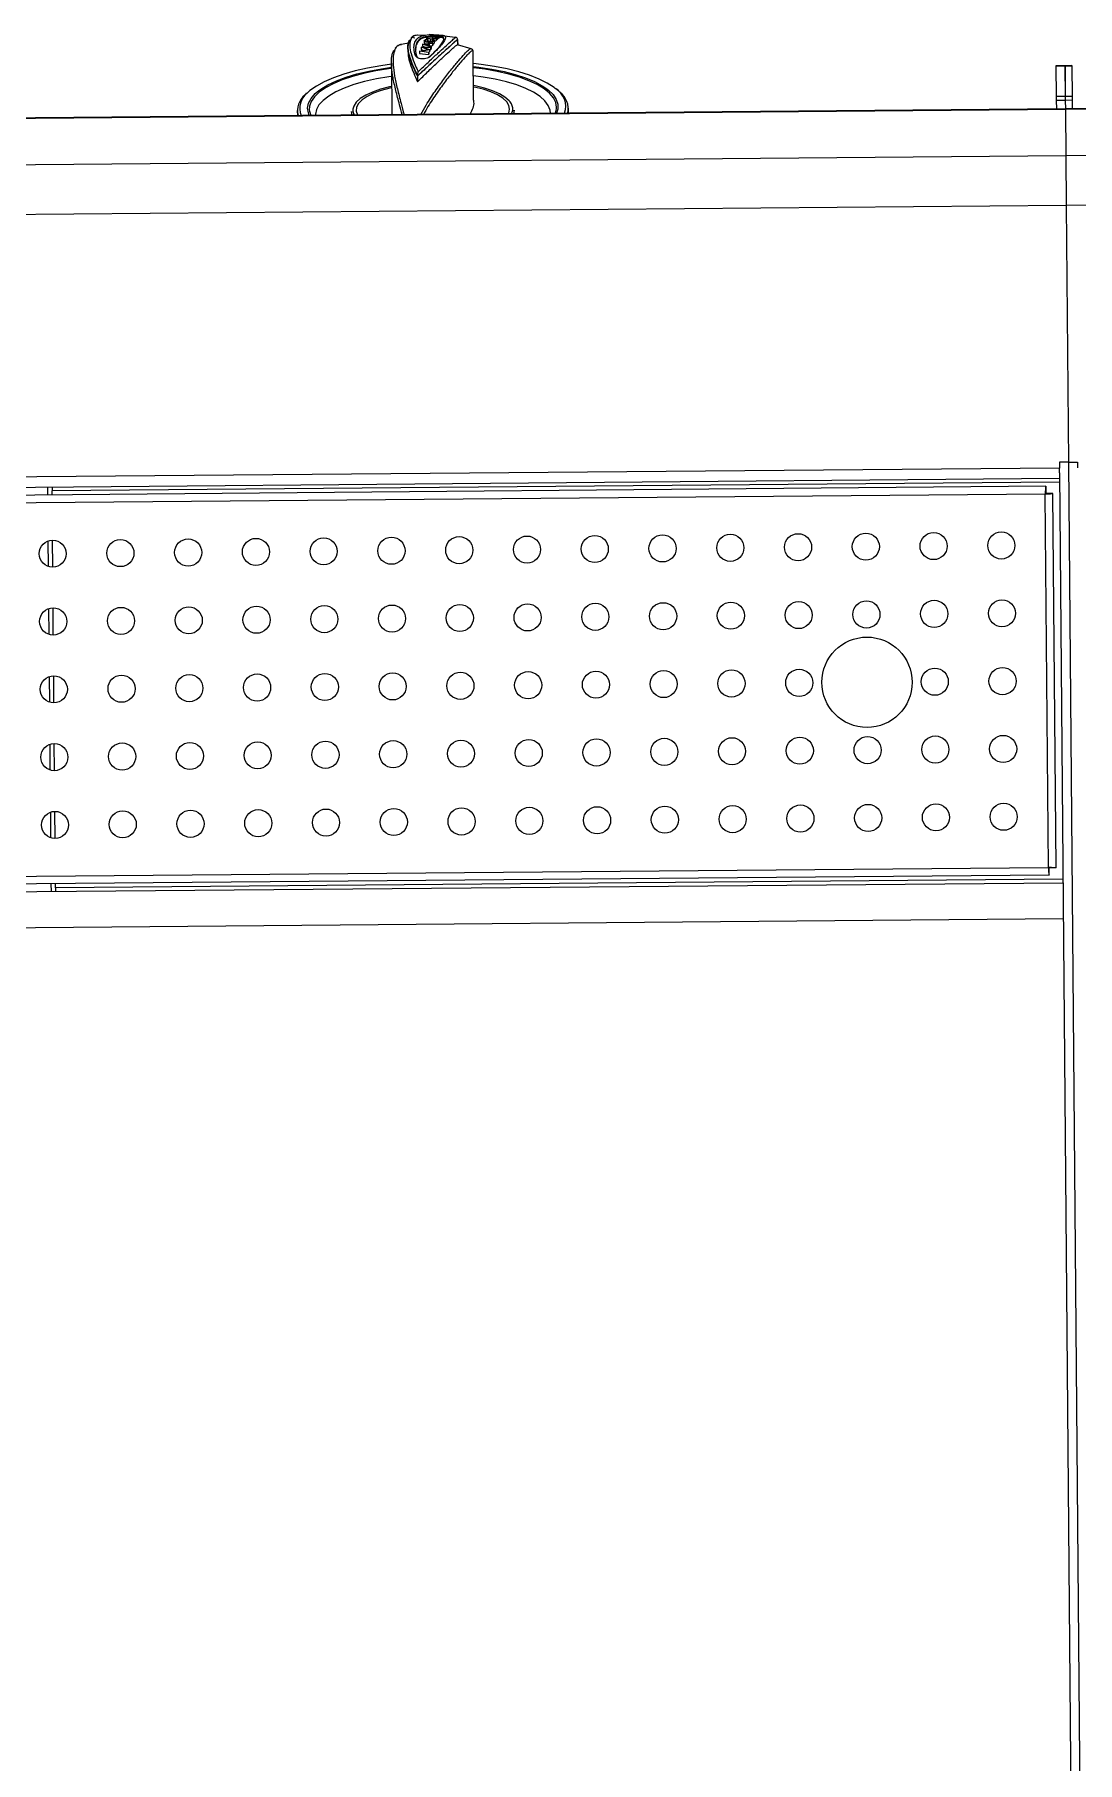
# Model space of a CAD drawing. Extents: x 306 to 2240, y 18 to 779.
# Drawn here: x 685.1591 to 685.3899, y 331.0807 to 331.4629 of the extents above; entities that cross this region are included whole.
import ezdxf

# ---------------------------------------------------------------- set-up
doc = ezdxf.new("R2010")
doc.units = 0
doc.header["$MEASUREMENT"] = 0
doc.layers.add('9-LAYOUT', color=8, linetype='Continuous')

# ---------------------------------------------------------------- blocks, each defined once
blk = doc.blocks.new('chapa')
at = {"layer": '9-LAYOUT'}
for p, q in [((0, -667.4), (0, -349.59)), ((-2, -667.39), (-2, -666.09)), ((0, -667.39), (-2, -667.39)), ((0, -724.15), (0, -667.39)), ((-360, -724.15), (0, -724.15)), ((0, -735.15), (0, -724.15)), ((-360, -735.15), (0, -735.15)), ((0, -745.4), (0, -735.15)), ((-360, -745.4), (0, -745.4)), ((-360, -745.55), (0, -745.55)), ((-1.5, -747.41), (-1.5, -745.55)), ((-1.5, -747.41), (0, -747.41)), ((-1.5, -748.29), (-1.5, -747.41)), ((-1.5, -748.29), (0, -748.29)), ((-1.5, -755), (-1.5, -748.29)), ((0, -745.55), (0, -745.4)), ((0, -747.41), (0, -745.55)), ((0, -748.29), (0, -747.41)), ((0, -755), (0, -748.29)), ((-1.5, -755), (0, -755)), ((-1.5, -755.08), (-1.5, -755)), ((-1.5, -755.08), (0, -755.08)), ((0, -755.08), (0, -755))]:
    blk.add_line(p, q, dxfattribs=at)
blk = doc.blocks.new('CHP')
at = {"layer": '9-LAYOUT'}
for p, q in [((0, -667.5), (0, -349.69)), ((2, -665.13), (2, -349.69)), ((2, -566.5), (718, -566.5)), ((718, -574.5), (2, -574.5)), ((2, -575.3), (225, -575.3)), ((5.07, -576.2), (714.93, -576.2)), ((5.07, -576.2), (5.07, -577.7)), ((225, -575.3), (225, -574.5)), ((225, -575.3), (225, -576.2)), ((226, -576.2), (226, -574.5)), ((3.5, -577.77), (3.5, -660.63)), ((3.5, -577.77), (5, -577.77)), ((714.8, -577.9), (5.2, -577.9)), ((5.2, -577.9), (5.2, -660.5)), ((225, -586.2), (225, -592.2)), ((226, -592.03), (226, -586.37)), ((225, -601.2), (225, -607.2)), ((226, -607.03), (226, -601.37)), ((225, -616.2), (225, -622.2)), ((226, -622.03), (226, -616.37)), ((225, -631.2), (225, -637.2)), ((226, -637.03), (226, -631.37)), ((225, -646.2), (225, -652.2)), ((226, -652.03), (226, -646.37)), ((3.5, -660.63), (5, -660.63)), ((5.07, -662.2), (5.07, -660.7)), ((5.2, -660.5), (714.8, -660.5)), ((2, -663.1), (225, -663.1)), ((2, -663.9), (718, -663.9)), ((5.07, -662.2), (714.93, -662.2)), ((225, -662.2), (225, -663.1)), ((225, -663.9), (225, -663.1)), ((226, -663.9), (226, -662.2)), ((0, -724.25), (0, -667.5)), ((0, -667.5), (2, -667.5)), ((2, -665.13), (2, -666.2)), ((2, -666.2), (718, -666.2)), ((2, -667.5), (2, -666.2)), ((0, -724.25), (720, -724.25)), ((0, -735.25), (0, -724.25)), ((0, -735.25), (720, -735.25)), ((0, -745.5), (0, -735.25)), ((0, -745.5), (720, -745.5)), ((0, -745.65), (0, -745.5)), ((0, -745.65), (720, -745.65)), ((0, -747.51), (0, -745.65)), ((0, -747.51), (2, -747.51)), ((0, -748.39), (0, -747.51)), ((0, -748.39), (2, -748.39)), ((0, -755.1), (0, -748.39)), ((2, -747.51), (2, -745.65)), ((2, -748.39), (2, -747.51)), ((2, -755.1), (2, -748.39)), ((110, -745.65), (110, -746.71)), ((122, -745.65), (122, -745.77)), ((122, -745.77), (122, -746.42)), ((130.95, -748.68), (130.95, -759.27)), ((149.08, -757.04), (149.08, -745.65)), ((157.86, -745.65), (158, -746.42)), ((158, -745.77), (158, -745.65)), ((158, -746.42), (158, -745.77)), ((170, -746.71), (170, -745.65)), ((112.05, -750.59), (112.42, -750.92)), ((168.02, -750.53), (168.09, -750.47)), ((0, -755.1), (2, -755.1)), ((0, -755.18), (0, -755.1)), ((0, -755.18), (2, -755.18)), ((2, -755.18), (2, -755.1)), ((143.31, -754.11), (143.31, -752.87)), ((131.43, -760.06), (134.43, -760.97)), ((140.31, -760.13), (140.26, -760.22)), ((140.26, -760.69), (140.26, -760.22)), ((140.31, -760.6), (140.31, -760.13)), ((140.4, -759.93), (140.36, -760.01)), ((140.36, -760.48), (140.36, -760.01)), ((140.36, -760.48), (140.4, -760.4)), ((142.49, -760.5), (140.36, -760.48)), ((140.6, -759.93), (140.4, -759.93)), ((140.4, -760.4), (140.4, -759.93)), ((140.4, -760.4), (141.93, -760.43)), ((140.61, -759.45), (140.6, -759.47)), ((140.6, -759.95), (140.6, -759.47)), ((140.6, -759.95), (140.61, -759.92)), ((141.93, -760.43), (140.6, -759.95)), ((140.81, -759.41), (140.61, -759.45)), ((140.61, -759.92), (140.61, -759.45)), ((140.61, -759.92), (142.26, -759.66)), ((140.85, -758.85), (140.81, -758.95)), ((140.81, -759.43), (140.81, -758.95)), ((140.81, -759.43), (140.85, -759.33)), ((142.26, -759.66), (140.81, -759.43)), ((142.86, -759.14), (140.85, -758.85)), ((140.85, -759.33), (140.85, -758.85)), ((140.85, -759.33), (142.86, -759.62)), ((142.86, -759.64), (140.98, -759.97)), ((140.98, -759.97), (142.5, -760.49)), ((142.5, -760.02), (141.89, -759.81)), ((142.5, -760.49), (142.5, -760.02)), ((142.86, -759.62), (142.86, -759.14)), ((142.86, -759.62), (142.86, -759.64)), ((145.4, -760.48), (145.4, -759.44)), ((134.28, -761.93), (134.59, -761.98)), ((134.38, -760.99), (134.38, -762.14)), ((134.38, -761.95), (134.38, -760.99)), ((134.38, -762.13), (134.38, -762.02)), ((134.92, -762.53), (134.77, -762.63)), ((134.92, -762.56), (137.31, -762.91)), ((137.35, -763.04), (137.3, -762.98)), ((137.46, -762.16), (137.61, -762.44)), ((137.69, -762.58), (137.69, -762.73)), ((137.69, -762.73), (137.69, -762.73)), ((138.33, -763.06), (138.33, -762.57)), ((138.33, -763.06), (138.37, -763.04)), ((140.46, -763.18), (138.33, -763.06)), ((138.57, -762.57), (138.37, -762.56)), ((138.37, -763.04), (138.37, -762.56)), ((138.37, -763.04), (139.91, -763.15)), ((138.57, -762.94), (138.57, -762.46)), ((139.91, -763.15), (138.57, -762.94)), ((138.57, -762.94), (138.58, -762.94)), ((138.78, -762.46), (138.58, -762.46)), ((138.58, -762.94), (138.58, -762.46)), ((138.58, -762.94), (140.24, -762.95)), ((138.82, -762.29), (138.78, -762.32)), ((138.78, -762.8), (138.78, -762.32)), ((138.78, -762.8), (138.82, -762.77)), ((140.24, -762.95), (138.78, -762.8)), ((139.04, -762.31), (138.82, -762.29)), ((138.82, -762.77), (138.82, -762.29)), ((138.82, -762.77), (140.84, -762.96)), ((140.83, -762.96), (138.95, -762.98)), ((138.95, -762.98), (140.47, -763.18)), ((139.04, -762.06), (139.04, -762.54)), ((139.07, -762.01), (139.06, -762.06)), ((139.07, -762.48), (139.07, -762.01)), ((139.28, -762.5), (139.27, -762.55)), ((139.53, -761.47), (139.53, -761.94)), ((139.56, -761.38), (139.54, -761.47)), ((139.56, -761.85), (139.56, -761.38)), ((139.96, -762.13), (139.8, -762.16)), ((139.93, -760.86), (139.89, -760.93)), ((139.89, -761.4), (139.89, -760.93)), ((142.16, -761.18), (139.89, -761.4)), ((139.89, -761.4), (139.93, -761.33)), ((140.6, -760.81), (139.93, -760.86)), ((139.93, -761.33), (139.93, -760.86)), ((139.93, -761.33), (140.66, -761.27)), ((139.96, -762.13), (139.96, -761.74)), ((139.97, -762.77), (139.97, -762.29)), ((140.1, -761.6), (140.1, -761.38)), ((140.26, -760.69), (140.31, -760.6)), ((140.86, -760.89), (140.26, -760.69)), ((140.31, -760.6), (142.17, -761.17)), ((140.38, -762.3), (140.38, -761.83)), ((140.47, -763.18), (140.46, -763.18)), ((140.47, -763.18), (140.47, -762.97)), ((140.66, -761.27), (140.66, -760.82)), ((140.66, -761.27), (140.86, -760.89)), ((141.13, -763.2), (140.67, -763.29)), ((140.84, -762.96), (140.83, -762.96)), ((140.84, -762.96), (140.84, -762.77)), ((141.05, -760.95), (140.89, -761.25)), ((140.89, -761.25), (141.76, -761.15)), ((140.89, -761.57), (140.89, -761.3)), ((141.2, -761.69), (141.02, -761.73)), ((141.02, -762.2), (141.02, -761.73)), ((141.11, -762.26), (141.02, -762.2)), ((141.03, -762.63), (141.03, -762.56)), ((141.76, -761.15), (141.05, -760.95)), ((141.13, -763.16), (143.84, -763.13)), ((141.27, -762.58), (141.27, -762.23)), ((142.17, -760.7), (141.51, -760.49)), ((141.52, -761.99), (141.52, -761.9)), ((141.76, -761.92), (141.76, -761.44)), ((142.17, -761.17), (142.16, -761.18)), ((142.17, -761.17), (142.17, -760.7)), ((142.5, -760.49), (142.49, -760.5)), ((143.2, -763.15), (143.52, -763.11)), ((143.23, -763.19), (143.71, -763.09)), ((143.9, -762.61), (144.13, -762.6)), ((144.03, -762.6), (143.9, -762.61)), ((145.24, -761.39), (147.26, -761.08)), ((146.81, -761.09), (146.96, -761.05))]:
    blk.add_line(p, q, dxfattribs=at)
at = {"layer": '9-LAYOUT', "flags": 128}
for points in [[(114.95, -751.23), (114.39, -750.79), (113.35, -749.77), (112.66, -748.71), (112.33, -747.64), (112.35, -746.55), (112.65, -745.65)], [(112.65, -747), (112.8, -748.03), (113.31, -749.08), (114.16, -750.11), (115.35, -751.09), (116.86, -752.03), (118.68, -752.9), (120.77, -753.69), (123.11, -754.4), (125.68, -755.01), (128.43, -755.52), (130.95, -755.87)], [(114, -745.65), (114.06, -746.35), (114.44, -747.39), (115.17, -748.41), (116.25, -749.39), (117.66, -750.32), (119.38, -751.18), (121.39, -751.98), (123.65, -752.68), (126.14, -753.29), (128.83, -753.8), (130.95, -754.1)], [(122, -746.42), (122.14, -745.67), (122.14, -745.65)], [(122.57, -745.65), (122.43, -745.97), (122.32, -746.44)], [(122.87, -748.22), (123.1, -748.5), (124.01, -749.3), (125.24, -750.05), (126.76, -750.73), (128.55, -751.32), (130.57, -751.83), (130.95, -751.91)], [(123.28, -745.65), (123.22, -745.77), (123, -746.61), (123.14, -747.45), (123.63, -748.28), (124.47, -749.07), (125.63, -749.81), (127.1, -750.49), (128.83, -751.09), (130.81, -751.6), (130.95, -751.63)], [(149.08, -754.1), (149.67, -754.02), (152.44, -753.58), (155.04, -753.02), (157.43, -752.37), (159.57, -751.62), (161.45, -750.79), (163.03, -749.89), (164.29, -748.94), (165.21, -747.94), (165.78, -746.91), (166, -745.87), (166, -745.65)], [(149.08, -751.62), (149.46, -751.54), (151.41, -751.02), (153.11, -750.41), (154.54, -749.72), (155.66, -748.97), (156.45, -748.17), (156.9, -747.34), (156.99, -746.5), (156.72, -745.66), (156.72, -745.65)], [(149.08, -755.86), (149.71, -755.79), (152.56, -755.35), (155.25, -754.81), (157.74, -754.16), (159.99, -753.42), (161.99, -752.6), (163.7, -751.71), (165.1, -750.75), (166.18, -749.75), (166.91, -748.71), (167.29, -747.65), (167.35, -746.89)], [(149.08, -751.9), (149.54, -751.81), (151.55, -751.29), (153.32, -750.69), (154.83, -750.01), (156.05, -749.26), (156.94, -748.46), (157.49, -747.63), (157.69, -746.91)], [(157.69, -746.53), (157.55, -745.92), (157.43, -745.65)], [(157.69, -746.91), (157.7, -746.78), (157.69, -746.53)], [(167.35, -745.65), (167.55, -746.18), (167.71, -747.26), (167.5, -748.34), (166.93, -749.4), (166.02, -750.44), (165.21, -751.11)], [(167.35, -746.89), (167.32, -746.58), (167.05, -745.65)], [(112.8, -751.08), (113.13, -751.34), (114.63, -752.33), (116.44, -753.25), (118.54, -754.1), (120.89, -754.86), (123.48, -755.54), (126.27, -756.11), (129.23, -756.57), (130.95, -756.78)], [(130.95, -756.13), (129.73, -755.98), (126.86, -755.52), (124.17, -754.95), (121.68, -754.29), (119.43, -753.52), (117.45, -752.68), (115.76, -751.77), (114.95, -751.23)], [(149.08, -756.78), (151.43, -756.48), (154.35, -755.99), (157.1, -755.4), (159.64, -754.7), (161.94, -753.92), (163.98, -753.05), (165.72, -752.12), (167.16, -751.12), (167.77, -750.58)], [(165.21, -751.11), (164.76, -751.43), (163.18, -752.37), (161.3, -753.24), (159.14, -754.03), (156.73, -754.73), (154.11, -755.33), (151.29, -755.83), (149.08, -756.13)]]:
    blk.add_lwpolyline(points, dxfattribs=at)
at = {"layer": '9-LAYOUT'}
for centre, radius in [((15, -589.2), 3), ((30, -589.2), 3), ((45, -589.2), 3), ((60, -589.2), 3), ((75, -589.2), 3), ((90, -589.2), 3), ((105, -589.2), 3), ((120, -589.2), 3), ((135, -589.2), 3), ((150, -589.2), 3), ((165, -589.2), 3), ((180, -589.2), 3), ((195, -589.2), 3), ((210, -589.2), 3), ((225, -589.2), 3), ((15, -604.2), 3), ((30, -604.2), 3), ((45, -604.2), 3), ((60, -604.2), 3), ((75, -604.2), 3), ((90, -604.2), 3), ((105, -604.2), 3), ((120, -604.2), 3), ((135, -604.2), 3), ((150, -604.2), 3), ((165, -604.2), 3), ((180, -604.2), 3), ((195, -604.2), 3), ((210, -604.2), 3), ((225, -604.2), 3), ((45, -619.2), 10), ((15, -619.2), 3), ((30, -619.2), 3), ((60, -619.2), 3), ((75, -619.2), 3), ((90, -619.2), 3), ((105, -619.2), 3), ((120, -619.2), 3), ((135, -619.2), 3), ((150, -619.2), 3), ((165, -619.2), 3), ((180, -619.2), 3), ((195, -619.2), 3), ((210, -619.2), 3), ((225, -619.2), 3), ((15, -634.2), 3), ((30, -634.2), 3), ((45, -634.2), 3), ((60, -634.2), 3), ((75, -634.2), 3), ((90, -634.2), 3), ((105, -634.2), 3), ((120, -634.2), 3), ((135, -634.2), 3), ((150, -634.2), 3), ((165, -634.2), 3), ((180, -634.2), 3), ((195, -634.2), 3), ((210, -634.2), 3), ((225, -634.2), 3), ((15, -649.2), 3), ((30, -649.2), 3), ((45, -649.2), 3), ((60, -649.2), 3), ((75, -649.2), 3), ((90, -649.2), 3), ((105, -649.2), 3), ((120, -649.2), 3), ((135, -649.2), 3), ((150, -649.2), 3), ((165, -649.2), 3), ((180, -649.2), 3), ((195, -649.2), 3), ((210, -649.2), 3), ((225, -649.2), 3)]:
    blk.add_circle(centre, radius, dxfattribs=at)
for centre, radius, start, end in [((114.51, -746.67), 4.47, 166.8612, 233.9964), ((115.14, -747.17), 4.56, 160.5794, 239.1109), ((116.09, -747.06), 3.45, 155.8014, 178.8835), ((124.71, -746.68), 2.4, 174.3274, 219.95), ((165.15, -747.18), 4.3, 307.7136, 20.8303), ((165.48, -746.65), 4.47, 308.1456, 12.8923), ((143.7, -758.46), 0.255, 183.127, 287.0354), ((134.88, -762.14), 0.5, 179.5106, 257.7807), ((140.69, -763.03), 0.252, 210.0063, 266.5963)]:
    blk.add_arc(centre, radius, start, end, dxfattribs=at)
for points, knots in [([(5.2, -577.9), (5.19, -577.67), (5.17, -577.23), (5.14, -576.67), (5.1, -576.27), (5.08, -576.22), (5.07, -576.2)], [0, 0, 0, 0, 0.249997, 0.499997, 0.75, 1, 1, 1, 1]), ([(3.5, -577.77), (3.53, -577.78), (3.58, -577.8), (3.97, -577.83), (4.53, -577.86), (4.98, -577.89), (5.2, -577.9)], [0, 0, 0, 0, 0.249998, 0.4999944, 0.749993, 1, 1, 1, 1]), ([(5, -577.77), (5, -577.78), (5.01, -577.8), (5.06, -577.83), (5.12, -577.86), (5.17, -577.89), (5.2, -577.9)], [0, 0, 0, 0, 0.249955, 0.499968, 0.749927, 1, 1, 1, 1]), ([(5.2, -577.9), (5.19, -577.87), (5.17, -577.82), (5.14, -577.75), (5.1, -577.71), (5.08, -577.7), (5.07, -577.7)], [0, 0, 0, 0, 0.25, 0.500001, 0.749988, 1, 1, 1, 1]), ([(5.2, -660.5), (4.98, -660.51), (4.53, -660.53), (3.97, -660.56), (3.58, -660.59), (3.53, -660.62), (3.5, -660.63)], [0, 0, 0, 0, 0.250007, 0.5000056, 0.750002, 1, 1, 1, 1]), ([(5.2, -660.5), (5.17, -660.51), (5.12, -660.53), (5.06, -660.56), (5.01, -660.59), (5, -660.62), (5, -660.63)], [0, 0, 0, 0, 0.250073, 0.500032, 0.750045, 1, 1, 1, 1]), ([(5.07, -662.2), (5.08, -662.17), (5.1, -662.12), (5.14, -661.73), (5.17, -661.17), (5.19, -660.72), (5.2, -660.5)], [0, 0, 0, 0, 0.250003, 0.500001, 0.750002, 1, 1, 1, 1]), ([(5.07, -660.7), (5.08, -660.69), (5.1, -660.69), (5.14, -660.64), (5.17, -660.58), (5.19, -660.52), (5.2, -660.5)], [0, 0, 0, 0, 0.250012, 0.499999, 0.75, 1, 1, 1, 1]), ([(131.02, -748.68), (131, -748.55), (130.81, -747.47), (131.31, -746.5), (131.74, -745.65)], [0, 0, 0, 0, 0.123547, 1, 1, 1, 1]), ([(142.66, -745.65), (142.27, -746.34), (141.24, -748.16), (139.45, -750.76), (137.48, -753.45), (135.68, -755.72), (134.12, -757.58), (132.86, -758.99), (131.96, -759.84), (131.51, -760.19), (131.44, -760.06), (131.43, -760.04)], [0, 0, 0, 0, 0.078877, 0.206722, 0.334558, 0.459853, 0.585126, 0.713421, 0.841716, 0.972683, 1, 1, 1, 1]), ([(131.82, -759.15), (132.04, -758.93), (132.55, -758.45), (133.76, -757.11), (135.31, -755.28), (137.09, -753.05), (139.05, -750.41), (140.77, -747.93), (141.75, -746.23), (142.08, -745.65)], [0, 0, 0, 0, 0.131933, 0.292658, 0.445166, 0.601866, 0.757225, 0.916731, 1, 1, 1, 1]), ([(146.96, -761.05), (147.17, -761.02), (147.74, -760.93), (148.34, -760.09), (148.73, -758.66), (148.75, -756.67), (148.44, -754.26), (147.84, -751.39), (147.12, -748.51), (146.6, -746.48), (146.39, -745.65)], [0, 0, 0, 0, 0.0781367, 0.2149158, 0.355852, 0.4895827, 0.627047, 0.7635701, 0.9037726, 1, 1, 1, 1]), ([(146.81, -745.65), (147, -746.39), (147.49, -748.29), (148.19, -751.04), (148.79, -753.85), (149.11, -756.26), (149.08, -758.17), (148.82, -759.45), (148.43, -759.85), (148.31, -759.98)], [0, 0, 0, 0, 0.103484, 0.265967, 0.432768, 0.592286, 0.756136, 0.91934, 1, 1, 1, 1]), ([(134.38, -762.13), (134.44, -762.1), (134.57, -762.03), (135.28, -761.4), (136.39, -760.4), (137.9, -759.05), (139.75, -757.39), (141.59, -755.73), (142.83, -754.56), (143.31, -754.11)], [0, 0, 0, 0, 0.149558, 0.303244, 0.453003, 0.607223, 0.753963, 0.904531, 1, 1, 1, 1]), ([(143.31, -752.87), (142.56, -753.61), (141.04, -755.11), (139, -757.01), (137.23, -758.62), (135.88, -759.84), (134.96, -760.63), (134.52, -760.98), (134.45, -760.98), (134.43, -760.98)], [0, 0, 0, 0, 0.156646, 0.317532, 0.474276, 0.636032, 0.78535, 0.939002, 1, 1, 1, 1]), ([(134.61, -761.97), (134.63, -761.96), (134.71, -761.92), (135.12, -761.55), (135.86, -760.89), (136.89, -759.97), (138.18, -758.82), (139.7, -757.45), (141.4, -755.92), (142.64, -754.76), (143.26, -754.17)], [0, 0, 0, 0, 0.053267, 0.187946, 0.323647, 0.458202, 0.593603, 0.728801, 0.863776, 1, 1, 1, 1]), ([(143.17, -755.09), (142.87, -755.36), (141.84, -756.34), (140.17, -757.87), (138.34, -759.53), (136.81, -760.91), (135.7, -761.89), (135.07, -762.45), (134.96, -762.51), (134.92, -762.53)], [0, 0, 0, 0, 0.0671604, 0.2335052, 0.4041239, 0.5737101, 0.7484047, 0.9178676, 1, 1, 1, 1]), ([(143.31, -754.11), (143.31, -754.16), (143.3, -754.3), (143.27, -754.6), (143.22, -754.87), (143.18, -755.04), (143.17, -755.08), (143.17, -755.09)], [0, 0, 0, 0, 0.156877, 0.393733, 0.827044, 0.99553, 1, 1, 1, 1]), ([(143.52, -763.11), (143.62, -763.11), (144.11, -763.08), (144.64, -762.55), (145.03, -761.52), (144.96, -760.04), (144.48, -758.2), (143.81, -756.5), (143.31, -755.4), (143.17, -755.09)], [0, 0, 0, 0, 0.044694, 0.225119, 0.400693, 0.581579, 0.753745, 0.930464, 1, 1, 1, 1]), ([(143.26, -754.17), (143.57, -754.82), (144.18, -756.11), (144.83, -757.82), (145.24, -759.32), (145.37, -760.57), (145.23, -761.57), (144.89, -762), (144.73, -762.21)], [0, 0, 0, 0, 0.166933, 0.333075, 0.500504, 0.666441, 0.832951, 1, 1, 1, 1]), ([(145.35, -759.44), (145.36, -759.19), (145.38, -758.5), (144.97, -756.94), (144.28, -755), (143.61, -753.54), (143.31, -752.87)], [0, 0, 0, 0, 0.169114, 0.457671, 0.753924, 1, 1, 1, 1]), ([(143.31, -754.11), (143.55, -754.61), (144.16, -755.89), (144.89, -757.75), (145.38, -759.57), (145.43, -761.01), (145.24, -761.88), (144.91, -762.12), (144.86, -762.16)], [0, 0, 0, 0, 0.131008, 0.332444, 0.538989, 0.744511, 0.956127, 1, 1, 1, 1]), ([(130.96, -759.27), (130.96, -759.3), (130.92, -759.62), (131.12, -759.64), (131.41, -759.55), (131.77, -759.19), (131.82, -759.15)], [0, 0, 0, 0, 0.040083, 0.480142, 0.93329, 1, 1, 1, 1]), ([(130.98, -758.96), (130.98, -759.01), (130.94, -759.24), (130.95, -759.47), (131.05, -759.9), (131.31, -760.02), (131.42, -760.06)], [0, 0, 0, 0, 0.110409, 0.504543, 0.804889, 1, 1, 1, 1]), ([(137.3, -762.98), (137.21, -762.91), (137.01, -762.75), (137.16, -762.17), (137.7, -761.31), (138.71, -760.12), (139.82, -759.08), (140.44, -758.49)], [0, 0, 0, 0, 0.153777, 0.354938, 0.54811, 0.747091, 1, 1, 1, 1]), ([(140.48, -758.5), (139.96, -759), (138.97, -759.95), (138.03, -761.05), (137.5, -761.88), (137.35, -762.48), (137.57, -762.65), (137.69, -762.73)], [0, 0, 0, 0, 0.219965, 0.410798, 0.607429, 0.800882, 1, 1, 1, 1]), ([(140.44, -758.49), (140.51, -758.43), (140.71, -758.26), (141.16, -758.05), (141.77, -757.92), (142.39, -757.91), (142.95, -758.01), (143.4, -758.22), (143.68, -758.46), (143.75, -758.64), (143.77, -758.71)], [0, 0, 0, 0, 0.089597, 0.234175, 0.375024, 0.511526, 0.645261, 0.779068, 0.91562, 1, 1, 1, 1]), ([(140.69, -758.3), (140.69, -758.33), (140.69, -758.39), (140.66, -758.45), (140.6, -758.5), (140.53, -758.51), (140.47, -758.5), (140.44, -758.49), (140.44, -758.49)], [0, 0, 0, 0, 0.19673, 0.393525, 0.59028, 0.787056, 0.955866, 1, 1, 1, 1]), ([(140.79, -762.86), (141.29, -762.81), (142.24, -762.71), (143.13, -762.03), (143.65, -761.21), (143.68, -760.46), (143.69, -760.13)], [0, 0, 0, 0, 0.280767, 0.533307, 0.79336, 1, 1, 1, 1]), ([(143.77, -758.71), (143.89, -759.2), (144.13, -760.2), (143.99, -761.41), (143.46, -762.35), (142.57, -763.03), (141.61, -763.14), (141.13, -763.2)], [0, 0, 0, 0, 0.195759, 0.397039, 0.592875, 0.794515, 1, 1, 1, 1]), ([(141.16, -762.68), (141.36, -762.66), (142.04, -762.59), (142.85, -762.14), (143.49, -761.32), (143.78, -760.59), (143.69, -760.04), (143.68, -759.96)], [0, 0, 0, 0, 0.122255, 0.402573, 0.675482, 0.956683, 1, 1, 1, 1]), ([(143.45, -758.48), (143.43, -758.42), (143.39, -758.3), (143.28, -758.2), (143.22, -758.16)], [0, 0, 0, 0, 0.519912, 1, 1, 1, 1]), ([(143.69, -760.13), (143.7, -760.06), (143.76, -759.59), (143.59, -758.99), (143.45, -758.48)], [0, 0, 0, 0, 0.149831, 1, 1, 1, 1]), ([(147.59, -760.86), (147.71, -760.81), (147.97, -760.69), (148.13, -760.44), (148.23, -760.31)], [0, 0, 0, 0, 0.458691, 1, 1, 1, 1]), ([(137.69, -762.73), (137.68, -762.76), (137.68, -762.83), (137.63, -762.92), (137.56, -763), (137.47, -763.04), (137.4, -763.05), (137.36, -763.04), (137.35, -763.04)], [0, 0, 0, 0, 0.19448, 0.38895, 0.583458, 0.777964, 0.956104, 1, 1, 1, 1]), ([(140.67, -763.29), (140.54, -763.29), (140.28, -763.29), (139.71, -763.26), (139.09, -763.23), (138.49, -763.18), (137.98, -763.14), (137.58, -763.09), (137.41, -763.06), (137.36, -763.05), (137.35, -763.04)], [0, 0, 0, 0, 0.1438, 0.287725, 0.426443, 0.559038, 0.689179, 0.821364, 0.958975, 1, 1, 1, 1]), ([(137.69, -762.58), (137.73, -762.59), (137.81, -762.61), (138.06, -762.64), (138.27, -762.66), (138.33, -762.67)], [0, 0, 0, 0, 0.416539, 0.833644, 1, 1, 1, 1]), ([(137.69, -762.73), (137.69, -762.73), (137.73, -762.73), (137.88, -762.74), (138.11, -762.75), (138.3, -762.77), (138.33, -762.77)], [0, 0, 0, 0, 0.121188, 0.517907, 0.896845, 1, 1, 1, 1]), ([(139.93, -762.8), (139.8, -762.79), (139.55, -762.77), (139.26, -762.7), (139.08, -762.62), (139.02, -762.54), (139.06, -762.5), (139.07, -762.48)], [0, 0, 0, 0, 0.2240366, 0.4499625, 0.6545161, 0.876353, 1, 1, 1, 1]), ([(139.53, -761.86), (139.46, -761.87), (139.29, -761.89), (139.14, -761.95), (139.09, -761.99), (139.07, -762.01)], [0, 0, 0, 0, 0.2760805, 0.7451189, 1, 1, 1, 1]), ([(139.07, -762.48), (139.11, -762.45), (139.19, -762.39), (139.47, -762.33), (139.81, -762.29), (140.13, -762.29), (140.32, -762.3), (140.38, -762.3)], [0, 0, 0, 0, 0.231142, 0.464412, 0.671704, 0.893162, 1, 1, 1, 1]), ([(139.27, -762.58), (139.3, -762.61), (139.35, -762.66), (139.56, -762.72), (139.78, -762.75), (139.92, -762.76), (139.97, -762.77)], [0, 0, 0, 0, 0.316093, 0.609579, 0.875269, 1, 1, 1, 1]), ([(140.34, -762.35), (140.24, -762.35), (140.03, -762.34), (139.74, -762.36), (139.5, -762.4), (139.34, -762.45), (139.3, -762.49), (139.28, -762.5)], [0, 0, 0, 0, 0.214893, 0.431497, 0.627814, 0.858317, 1, 1, 1, 1]), ([(139.54, -761.94), (139.54, -761.91), (139.53, -761.89), (139.55, -761.86), (139.56, -761.85)], [0, 0, 0, 0, 0.760588, 1, 1, 1, 1]), ([(139.8, -762.16), (139.75, -762.14), (139.62, -762.09), (139.57, -762.02), (139.54, -761.99)], [0, 0, 0, 0, 0.418135, 1, 1, 1, 1]), ([(139.89, -761.18), (139.87, -761.19), (139.75, -761.22), (139.63, -761.29), (139.58, -761.35), (139.56, -761.38)], [0, 0, 0, 0, 0.124497, 0.62574, 1, 1, 1, 1]), ([(139.56, -761.85), (139.58, -761.83), (139.63, -761.76), (139.8, -761.67), (140, -761.62), (140.1, -761.6)], [0, 0, 0, 0, 0.251177, 0.646295, 1, 1, 1, 1]), ([(139.77, -761.87), (139.76, -761.89), (139.73, -761.95), (139.78, -762.04), (139.9, -762.1), (139.96, -762.13)], [0, 0, 0, 0, 0.252139, 0.615662, 1, 1, 1, 1]), ([(140.84, -761.63), (140.73, -761.63), (140.52, -761.62), (140.23, -761.66), (139.99, -761.72), (139.83, -761.79), (139.79, -761.85), (139.77, -761.87)], [0, 0, 0, 0, 0.216804, 0.435577, 0.628506, 0.841195, 1, 1, 1, 1]), ([(141.25, -762.63), (141.21, -762.66), (141.13, -762.72), (140.84, -762.78), (140.49, -762.82), (140.17, -762.82), (139.99, -762.81), (139.93, -762.8)], [0, 0, 0, 0, 0.23539, 0.473177, 0.681014, 0.893728, 1, 1, 1, 1]), ([(140.38, -761.83), (140.25, -761.82), (140.1, -761.81), (139.97, -761.82), (139.96, -761.82)], [0, 0, 0, 0, 0.913074, 1, 1, 1, 1]), ([(139.97, -762.77), (140.07, -762.77), (140.27, -762.78), (140.56, -762.77), (140.79, -762.73), (140.96, -762.68), (141.01, -762.64), (141.03, -762.63)], [0, 0, 0, 0, 0.209491, 0.420049, 0.616009, 0.831387, 1, 1, 1, 1]), ([(140.1, -761.6), (140.16, -761.59), (140.33, -761.57), (140.61, -761.55), (140.81, -761.57), (140.89, -761.57)], [0, 0, 0, 0, 0.251693, 0.690887, 1, 1, 1, 1]), ([(141.04, -762.58), (141.04, -762.57), (141.05, -762.54), (140.96, -762.47), (140.77, -762.41), (140.54, -762.37), (140.39, -762.36), (140.34, -762.35)], [0, 0, 0, 0, 0.103727, 0.365664, 0.629335, 0.868133, 1, 1, 1, 1]), ([(141.02, -761.94), (140.99, -761.93), (140.89, -761.9), (140.65, -761.86), (140.46, -761.84), (140.38, -761.83)], [0, 0, 0, 0, 0.209984, 0.681273, 1, 1, 1, 1]), ([(140.38, -762.3), (140.5, -762.32), (140.75, -762.34), (141.05, -762.41), (141.23, -762.49), (141.29, -762.57), (141.26, -762.61), (141.25, -762.63)], [0, 0, 0, 0, 0.22374, 0.448004, 0.667588, 0.87727, 1, 1, 1, 1]), ([(141.53, -761.92), (141.54, -761.91), (141.55, -761.86), (141.45, -761.78), (141.25, -761.69), (141.03, -761.65), (140.89, -761.64), (140.84, -761.63)], [0, 0, 0, 0, 0.105491, 0.385723, 0.647211, 0.881326, 1, 1, 1, 1]), ([(140.89, -761.57), (141.02, -761.58), (141.27, -761.61), (141.55, -761.69), (141.73, -761.8), (141.78, -761.91), (141.75, -761.98), (141.73, -762)], [0, 0, 0, 0, 0.2198104, 0.4417298, 0.6376667, 0.8523122, 1, 1, 1, 1]), ([(141.02, -762.2), (141.11, -762.19), (141.3, -762.15), (141.46, -762.07), (141.5, -762.01), (141.52, -761.99)], [0, 0, 0, 0, 0.3744852, 0.7506272, 1, 1, 1, 1]), ([(141.73, -762), (141.69, -762.05), (141.62, -762.13), (141.38, -762.21), (141.19, -762.24), (141.11, -762.26)], [0, 0, 0, 0, 0.401138, 0.742773, 1, 1, 1, 1]), ([(141.75, -761.44), (141.75, -761.43), (141.77, -761.37), (141.68, -761.29), (141.56, -761.25), (141.54, -761.24)], [0, 0, 0, 0, 0.215468, 0.838569, 1, 1, 1, 1]), ([(143.82, -763.07), (143.86, -763.07), (144.17, -763.01), (144.51, -762.81), (144.7, -762.54), (144.74, -762.48)], [0, 0, 0, 0, 0.116002, 0.800234, 1, 1, 1, 1]), ([(146.89, -761.12), (146.99, -761.12), (147.21, -761.1), (147.38, -760.98), (147.48, -760.92)], [0, 0, 0, 0, 0.454485, 1, 1, 1, 1])]:
    blk.add_open_spline(points, degree=3, knots=knots, dxfattribs=at)

msp = doc.modelspace()

# ---------------------------------------------------------------- block references
at = {"layer": '9-LAYOUT', "xscale": 0.001, "yscale": 0.001, "zscale": 0.001, "rotation": 180.4935123276697}
for name, p in [('CHP', (685.39365, 330.70083)), ('chapa', (685.39364, 330.70094))]:
    msp.add_blockref(name, p, dxfattribs=at)

doc.saveas('drawing.dxf')
